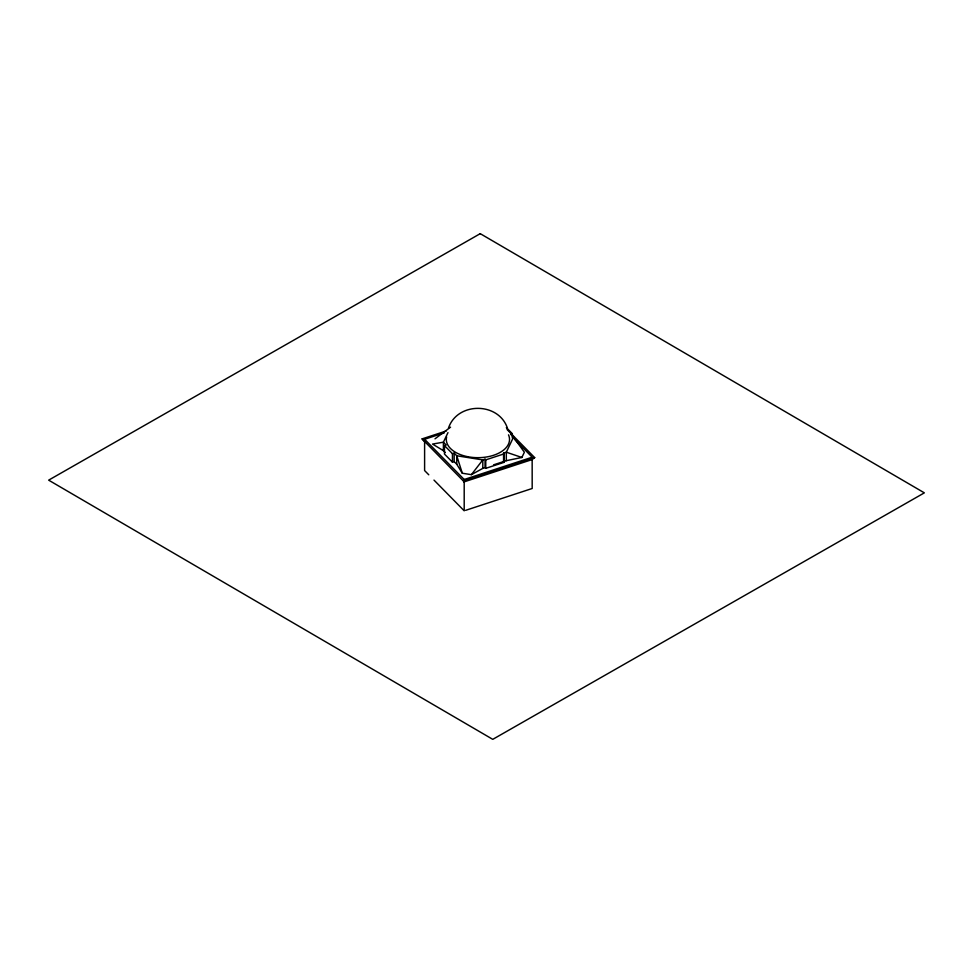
<?xml version="1.0" encoding="UTF-8"?>
<svg xmlns="http://www.w3.org/2000/svg" width="973" height="973" viewBox="0 0 973 973"><rect width="100%" height="100%" fill="white"/><g stroke="black" fill="none" stroke-linecap="round" stroke-linejoin="round"><path stroke-width="1.46" d="M447.969 432.62L443.396 442.192L443.396 450.669L445.245 452.554M512.321 437.923L512.321 433.678L510.618 434.238L513.489 437.157L506.313 452.202L506.313 460.679L493.591 464.839M506.313 460.679L521.869 457.468L524.374 452.226L513.489 437.157M448.48 428.071C457.359 401.654 498.784 401.861 507.48 428.302M443.396 450.669L432.511 444.065L443.396 442.192L446.181 445.026L444.466 445.585L452.445 453.686L454.16 453.126L454.16 461.603L456.751 464.243L462.297 473.231L471.37 474.666L482.803 459.913L485.053 459.171L485.746 459.876L485.746 468.341L504.245 462.272L504.245 453.807L503.564 453.102L506.313 452.202L521.869 457.468M446.291 430.954L422.1 438.884L464.194 481.842L532.182 459.548L534.688 457.614L507.067 429.543M435.004 438.823L450.572 427.147M471.37 474.666L482.803 468.378L485.053 467.648L485.746 468.341M444.442 432.778L424.605 439.273L464.194 479.507L464.194 510.801L433.982 480.09M444.466 445.585L444.466 454.05L452.445 462.163L454.16 461.603M485.746 459.876L504.245 453.807M534.688 457.614L463.549 480.942L464.194 481.842L463.525 480.99L464.194 479.507L532.182 457.213L514.474 439.212M465.617 510.339L532.182 488.495L532.158 459.597M506.337 427.597L512.321 433.678M504.245 462.272L503.564 461.579L503.564 453.102M454.16 453.126L456.751 455.765L462.297 473.231M428.777 474.8L424.605 470.567L424.605 441.608L422.1 438.884M485.053 459.171L485.053 467.648M482.803 468.378L482.803 459.913L456.751 455.765L456.751 464.243M452.445 453.686L452.445 462.163M508.514 434.834A31.623 18.256 0 0 1 479.774 457.651A31.623 18.256 0 0 1 446.607 436.926M480.236 233.654L48.65 480.151L492.764 739.346L924.35 492.849L480.236 233.654"/></g></svg>
